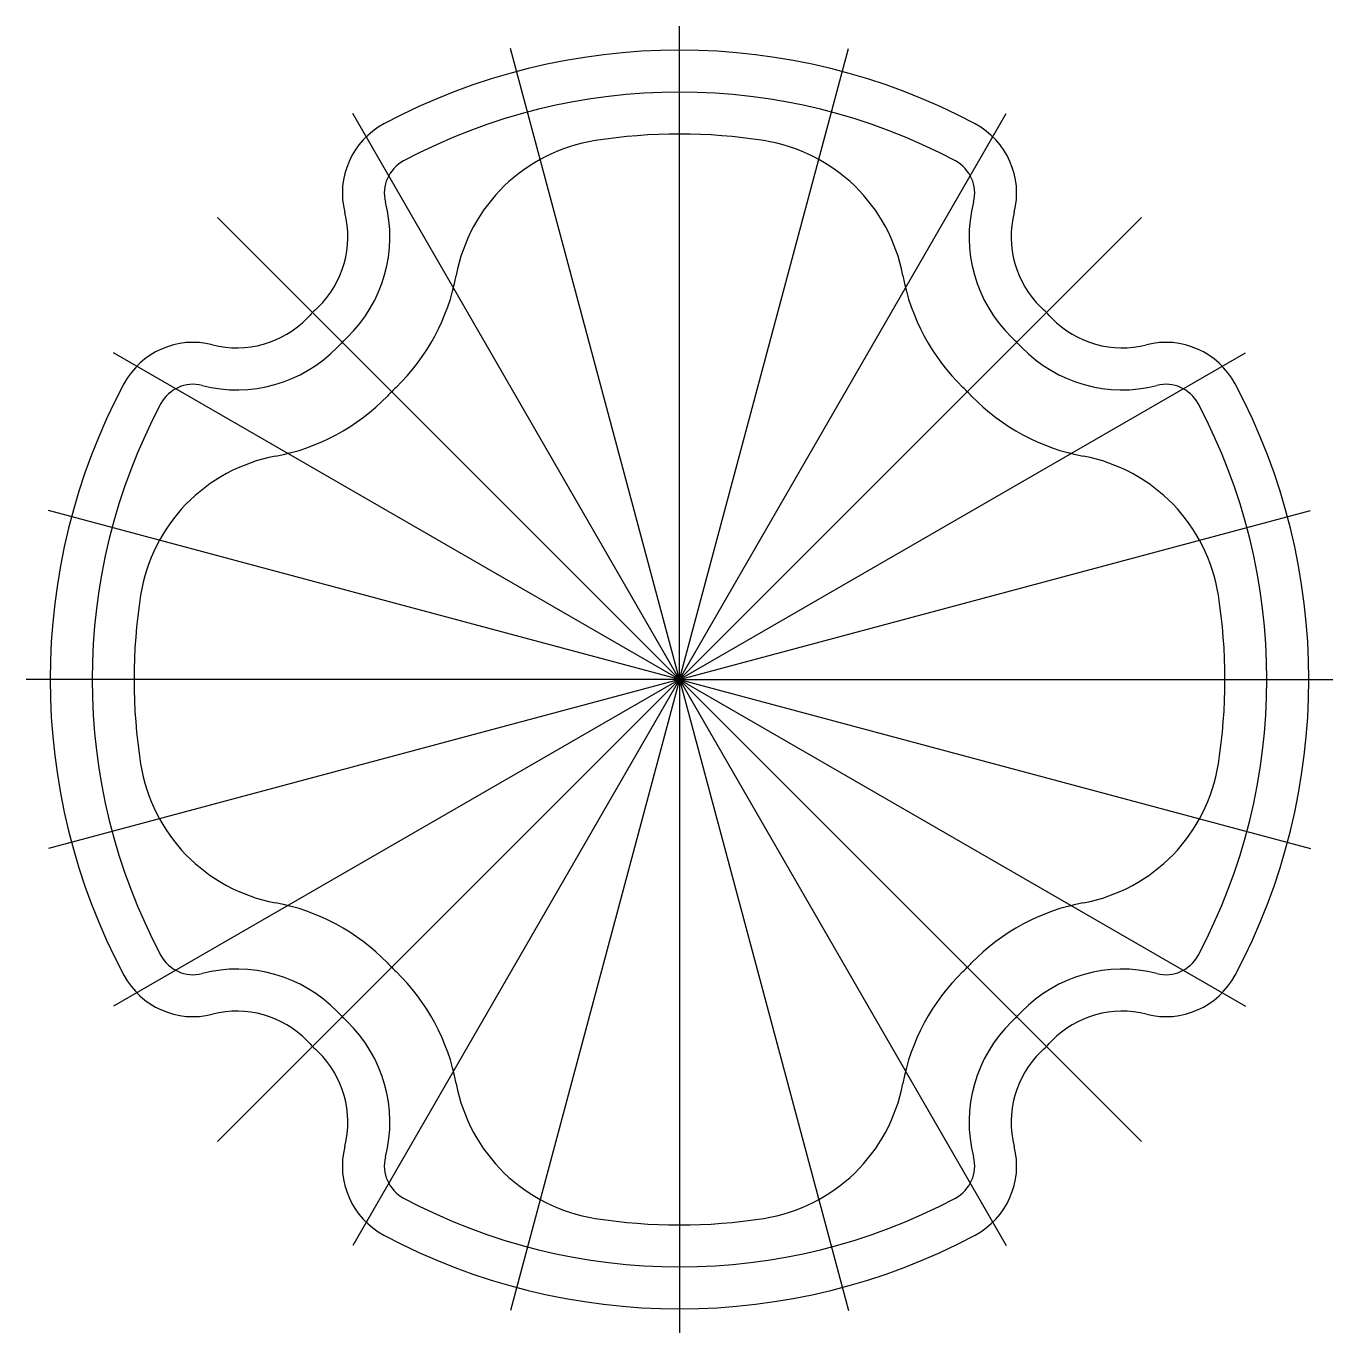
# Model space of a CAD drawing. Header units: millimetres. Extents: x -23.4 to 23.4, y -23.4 to 23.4.
import ezdxf

# ---------------------------------------------------------------- set-up
doc = ezdxf.new("R2010")
doc.units = ezdxf.units.MM
doc.header["$PDSIZE"] = -1

msp = doc.modelspace()

# ---------------------------------------------------------------- linework, layer by layer
at = {"color": 7, "linetype": 'Continuous'}
for q in [(0, 23.358), (-6.046, 22.562), (6.046, 22.562), (-11.679, 20.229), (11.679, 20.229), (-16.517, 16.517), (16.517, 16.517), (-20.229, 11.679), (20.229, 11.679), (-22.562, 6.046), (22.562, 6.046), (-23.358, 0), (-22.562, -6.046), (-20.229, -11.679), (-16.517, -16.517), (-11.679, -20.229), (-6.046, -22.562), (23.358, 0), (22.562, -6.046), (20.229, -11.679), (16.517, -16.517), (11.679, -20.229), (6.046, -22.562), (0, -23.358)]:
    msp.add_line((0, 0), q, dxfattribs=at)
at = {"color": 7, "linetype": 'Continuous', "lineweight": 25}
for centre, radius, start, end in [((0, 0), 22.5, 61.9896, 118.0104), ((-9.251, 17.391), 2.802, 118.0104, 194.3875), ((9.251, 17.391), 2.802, 345.6125, 61.9896), ((-2.086, 13.338), 6, 98.8897, 169.3848), ((0, 0), 19.5, 81.1103, 98.8897), ((2.086, 13.338), 6, 10.6152, 81.1103), ((-15.355, 15.825), 3.5, 314.1372, 14.3875), ((15.355, 15.825), 3.5, 165.6125, 225.8628), ((-15.355, 15.825), 7.5, 314.1372, 349.3848), ((15.355, 15.825), 7.5, 190.6152, 225.8628), ((0, 0), 18.55, 134.1372, 135.8628), ((0, 0), 18.55, 44.1372, 45.8628), ((-15.825, 15.355), 3.5, 255.6125, 315.8628), ((15.825, 15.355), 3.5, 224.1372, 284.3875), ((-17.391, 9.251), 2.802, 75.6125, 151.9896), ((17.391, 9.251), 2.802, 28.0104, 104.3875), ((0, 0), 22.5, 151.9896, 208.0104), ((0, 0), 14.55, 134.1372, 135.8628), ((0, 0), 14.55, 44.1372, 45.8628), ((0, 0), 22.5, 331.9896, 28.0104), ((-15.825, 15.355), 7.5, 280.6152, 315.8628), ((15.825, 15.355), 7.5, 224.1372, 259.3848), ((-13.338, 2.086), 6, 100.6152, 171.1103), ((13.338, 2.086), 6, 8.8897, 79.3848), ((0, 0), 19.5, 171.1103, 188.8897), ((0, 0), 19.5, 351.1103, 8.8897), ((-13.338, -2.086), 6, 188.8897, 259.3848), ((13.338, -2.086), 6, 280.6152, 351.1103), ((-15.825, -15.355), 7.5, 44.1372, 79.3848), ((15.825, -15.355), 7.5, 100.6152, 135.8628), ((0, 0), 14.55, 224.1372, 225.8628), ((0, 0), 14.55, 314.1372, 315.8628), ((-17.391, -9.251), 2.802, 208.0104, 284.3875), ((-15.355, -15.825), 7.5, 10.6152, 45.8628), ((15.355, -15.825), 7.5, 134.1372, 169.3848), ((17.391, -9.251), 2.802, 255.6125, 331.9896), ((-15.825, -15.355), 3.5, 44.1372, 104.3875), ((15.825, -15.355), 3.5, 75.6125, 135.8628), ((0, 0), 18.55, 224.1372, 225.8628), ((0, 0), 18.55, 314.1372, 315.8628), ((-15.355, -15.825), 3.5, 345.6125, 45.8628), ((15.355, -15.825), 3.5, 134.1372, 194.3875), ((-2.086, -13.338), 6, 190.6152, 261.1103), ((2.086, -13.338), 6, 278.8897, 349.3848), ((-9.251, -17.391), 2.802, 165.6125, 241.9896), ((9.251, -17.391), 2.802, 298.0104, 14.3875), ((0, 0), 19.5, 261.1103, 278.8897), ((0, 0), 22.5, 241.9896, 298.0104)]:
    msp.add_arc(centre, radius, start, end, dxfattribs=at)
at = {"color": 7, "linetype": 'Continuous'}
for centre, radius, start, end in [((0, 0), 21, 61.9896, 118.0104), ((-9.251, 17.391), 1.302, 118.0104, 194.3875), ((9.251, 17.391), 1.302, 345.6125, 61.9896), ((-15.355, 15.825), 5, 314.1372, 14.3875), ((15.355, 15.825), 5, 165.6125, 225.8628), ((0, 0), 17.05, 134.1372, 135.8628), ((0, 0), 17.05, 44.1372, 45.8628), ((-15.825, 15.355), 5, 255.6125, 315.8628), ((15.825, 15.355), 5, 224.1372, 284.3875), ((-17.391, 9.251), 1.302, 75.6125, 151.9896), ((17.391, 9.251), 1.302, 28.0104, 104.3875), ((0, 0), 21, 151.9896, 208.0104), ((0, 0), 21, 331.9896, 28.0104), ((-17.391, -9.251), 1.302, 208.0104, 284.3875), ((17.391, -9.251), 1.302, 255.6125, 331.9896), ((-15.825, -15.355), 5, 44.1372, 104.3875), ((15.825, -15.355), 5, 75.6125, 135.8628), ((0, 0), 17.05, 224.1372, 225.8628), ((0, 0), 17.05, 314.1372, 315.8628), ((-15.355, -15.825), 5, 345.6125, 45.8628), ((15.355, -15.825), 5, 134.1372, 194.3875), ((-9.251, -17.391), 1.302, 165.6125, 241.9896), ((9.251, -17.391), 1.302, 298.0104, 14.3875), ((0, 0), 21, 241.9896, 298.0104)]:
    msp.add_arc(centre, radius, start, end, dxfattribs=at)
msp.add_point((0, 0), dxfattribs=at)
msp.add_point((0, 0), dxfattribs=at)

doc.saveas('drawing.dxf')
